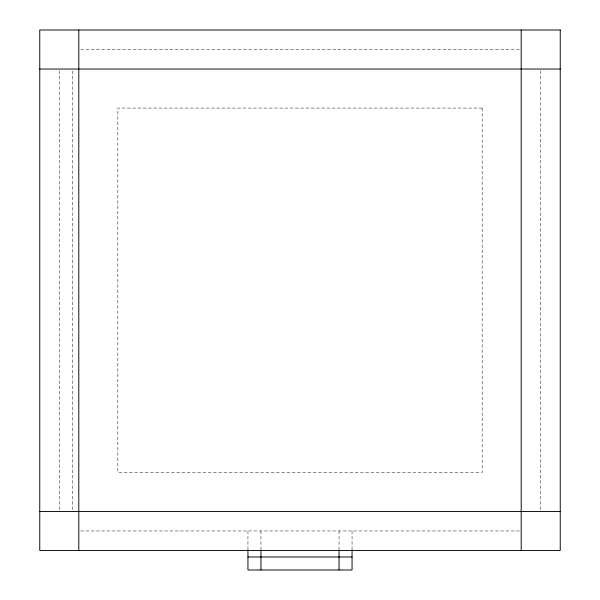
<?xml version="1.0" encoding="UTF-8"?>
<svg xmlns="http://www.w3.org/2000/svg" width="600" height="600" viewBox="0 0 600 600"><rect width="100%" height="100%" fill="white"/><g stroke="black" fill="none" stroke-linecap="round" stroke-linejoin="round"><path stroke-width="0.45" stroke-dasharray="3 2.25" d="M80.67 49.515L519.33 49.515M80.67 530.963L519.33 530.963M540.72 70.912L540.72 509.572M352.05 530.963L352.05 548.625M339.038 530.963L339.038 548.625M260.962 530.963L260.962 548.625M247.95 530.963L247.95 548.625M72.293 70.912L72.293 509.572M59.28 70.912L59.28 509.572M482.168 108.075L117.833 108.075L117.833 472.41L482.168 472.41L482.168 108.075"/><path stroke-width="0.9" d="M39.758 69.037L560.243 69.037M39.758 511.447L560.243 511.447M247.95 556.987L352.05 556.987M521.205 30L521.205 550.485M352.05 549.555L352.05 570L247.95 570L247.95 549.555M339.038 549.555L339.038 570M260.962 549.555L260.962 570M78.795 30L78.795 550.485M560.243 30L39.758 30L39.758 550.485L560.243 550.485L560.243 30"/></g></svg>
